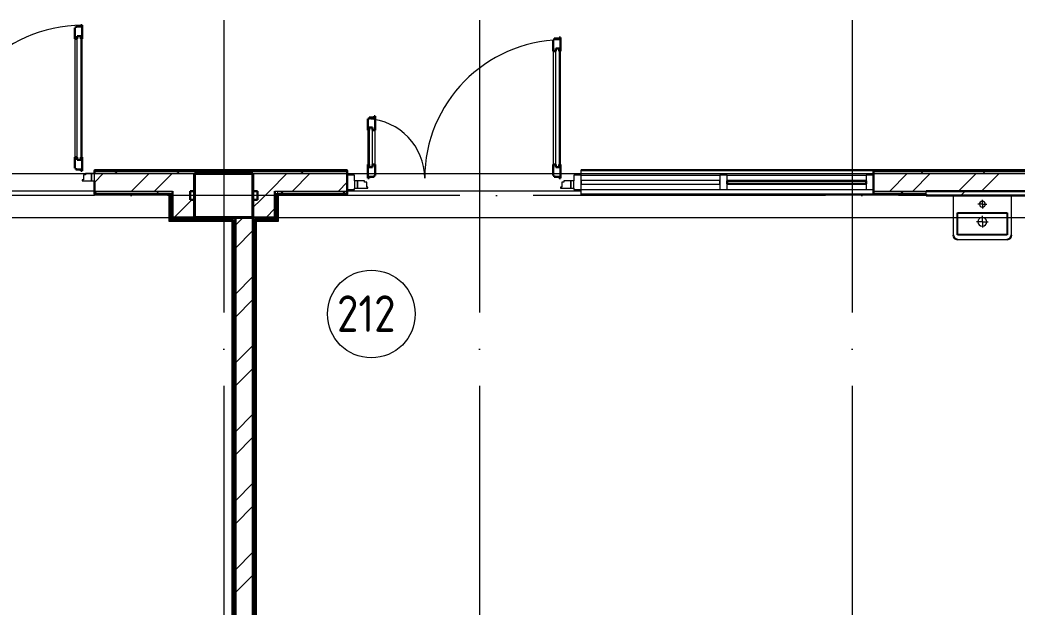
# Model space of a CAD drawing. Header units: millimetres. Extents: x -259793 to 1187961, y -549744 to 43070.
# Drawn here: x 130032 to 136853, y -15305 to -11288 of the extents above; entities that cross this region are included whole.
import ezdxf

# ---------------------------------------------------------------- set-up
doc = ezdxf.new("R2010")
doc.units = ezdxf.units.MM
doc.linetypes.add('ADSK_Линия сетки', pattern=[25, 20, -2.5, 0, -2.5])
doc.linetypes.add('ADSK_Сверху', pattern=[450, 300, -150])
for name, color, linetype, lineweight in [('Витраж', 7, 'Continuous', 9), ('Двери', 252, 'Continuous', 9), ('Линии', 7, 'Continuous', 9), ('Марки помещений', 252, 'Continuous', 20), ('Несущие колонны', 252, 'Continuous', 18), ('Ограждение', 252, 'Continuous', 9), ('Оси', 252, 'Continuous', 9), ('Панели витража', 252, 'Continuous', 9), ('Стены наружные', 7, 'Continuous', 18), ('Стены разрез', 7, 'Continuous', 30), ('Стены штриховка', 7, 'Continuous', 9)]:
    doc.layers.add(name, color=color, linetype=linetype, lineweight=lineweight)
doc.layers.add('Двери открывание', color=7, linetype='Continuous', lineweight=9, true_color=0xc0c0c0)
doc.layers.add('Узлы', color=7, linetype='Continuous')
doc.styles.add('GOST Common_2', font='', dxfattribs={"width": 0.9, "height": 250})
doc.styles.get('GOST Common_2').set_extended_font_data('GOST type B')

# ---------------------------------------------------------------- blocks, each defined once
blk = doc.blocks.new('2 этаж')
at = {"layer": 'Витраж', "color": 251, "lineweight": 18, "true_color": 0x636466, "extrusion": (0, 0, -1)}
for p, q in [((132321, -12349.3), (132271, -12349.3)), ((132271, -12349.3), (132271, -12449.3)), ((132321, -12389.3), (132321, -12349.3)), ((133871, -12349.3), (133821, -12349.3)), ((133821, -12349.3), (133821, -12389.3)), ((133871, -12449.3), (133871, -12349.3)), ((134871, -12349.3), (134821, -12349.3)), ((134821, -12349.3), (134821, -12449.3)), ((134871, -12449.3), (134871, -12349.3)), ((132271, -12449.3), (132321, -12449.3)), ((132321, -12449.3), (132321, -12439.3)), ((133821, -12439.3), (133821, -12449.3)), ((133821, -12449.3), (133871, -12449.3)), ((134821, -12449.3), (134871, -12449.3))]:
    blk.add_line(p, q, dxfattribs=at)
at = {"layer": 'Витраж', "color": 251, "true_color": 0x636466}
for p, q in [((133871, -12349.3), (134821, -12349.3)), ((134871, -12349.3), (135821, -12349.3)), ((133871, -12449.3), (134821, -12449.3)), ((134871, -12449.3), (135821, -12449.3))]:
    blk.add_line(p, q, dxfattribs=at)
at = {"layer": 'Витраж', "color": 251, "lineweight": 18, "true_color": 0x636466}
for p, q in [((135871, -12349.3), (135821, -12349.3)), ((135821, -12349.3), (135821, -12449.3)), ((135871, -12449.3), (135871, -12349.3)), ((135821, -12449.3), (135871, -12449.3))]:
    blk.add_line(p, q, dxfattribs=at)
at = {"layer": 'Двери', "color": 251, "lineweight": 30, "true_color": 0x636466}
for p, q in [((130457, -11323.3), (130449, -11323.3)), ((130449, -11323.3), (130449, -11332.3)), ((130457, -11417.3), (130457, -11323.3)), ((130415, -11341.3), (130407, -11341.3)), ((130407, -11341.3), (130407, -11417.3)), ((130449, -11332.3), (130415, -11332.3)), ((130415, -11332.3), (130415, -11341.3)), ((130407, -11417.3), (130424, -11417.3)), ((130424, -11417.3), (130424, -11399.3)), ((130424, -11399.3), (130448, -11399.3)), ((130448, -11399.3), (130448, -11417.3)), ((130448, -11417.3), (130457, -11417.3)), ((133687, -11425.3), (133679, -11425.3)), ((133679, -11425.3), (133679, -11501.3)), ((133721, -11416.3), (133687, -11416.3)), ((133687, -11416.3), (133687, -11425.3)), ((133729, -11407.3), (133721, -11407.3)), ((133721, -11407.3), (133721, -11416.3)), ((133729, -11501.3), (133729, -11407.3)), ((133679, -11501.3), (133699, -11501.3)), ((133699, -11501.3), (133699, -11483.3)), ((133699, -11483.3), (133720, -11483.3)), ((133720, -11483.3), (133720, -11501.3)), ((133720, -11501.3), (133729, -11501.3)), ((132421, -11965.3), (132413, -11965.3)), ((132413, -11965.3), (132413, -12041.3)), ((132455, -11956.3), (132421, -11956.3)), ((132421, -11956.3), (132421, -11965.3)), ((132463, -11947.3), (132455, -11947.3)), ((132455, -11947.3), (132455, -11956.3)), ((132463, -12041.3), (132463, -11947.3)), ((132422, -12041.3), (132413, -12041.3)), ((132422, -12023.3), (132422, -12041.3)), ((132443, -12023.3), (132422, -12023.3)), ((132443, -12041.3), (132443, -12023.3)), ((132463, -12041.3), (132443, -12041.3)), ((130407, -12227.3), (130407, -12303.3)), ((130407, -12227.3), (130424, -12227.3)), ((130424, -12227.3), (130424, -12245.3)), ((130424, -12245.3), (130448, -12245.3)), ((130448, -12227.3), (130457, -12227.3)), ((130448, -12245.3), (130448, -12227.3)), ((130457, -12321.3), (130457, -12227.3)), ((132413, -12277.3), (132413, -12371.3)), ((132422, -12277.3), (132413, -12277.3)), ((132422, -12295.3), (132422, -12277.3)), ((132443, -12277.3), (132443, -12295.3)), ((132463, -12277.3), (132443, -12277.3)), ((132463, -12353.3), (132463, -12277.3)), ((133679, -12277.3), (133679, -12353.3)), ((133679, -12277.3), (133699, -12277.3)), ((133699, -12277.3), (133699, -12295.3)), ((133720, -12277.3), (133729, -12277.3)), ((133720, -12295.3), (133720, -12277.3)), ((133729, -12371.3), (133729, -12277.3)), ((130407, -12303.3), (130415, -12303.3)), ((130415, -12303.3), (130415, -12312.3)), ((130415, -12312.3), (130449, -12312.3)), ((130449, -12312.3), (130449, -12321.3)), ((130449, -12321.3), (130457, -12321.3)), ((132443, -12295.3), (132422, -12295.3)), ((133699, -12295.3), (133720, -12295.3)), ((132413, -12371.3), (132421, -12371.3)), ((132421, -12371.3), (132421, -12362.3)), ((132421, -12362.3), (132455, -12362.3)), ((132455, -12362.3), (132455, -12353.3)), ((132455, -12353.3), (132463, -12353.3)), ((133679, -12353.3), (133687, -12353.3)), ((133687, -12353.3), (133687, -12362.3)), ((133687, -12362.3), (133721, -12362.3)), ((133721, -12362.3), (133721, -12371.3)), ((133721, -12371.3), (133729, -12371.3))]:
    blk.add_line(p, q, dxfattribs=at)
at = {"layer": 'Двери', "color": 251, "true_color": 0x636466}
for p, q in [((130407, -11417.3), (130407, -12227.3)), ((130424, -12245.3), (130424, -11399.3)), ((130424, -11399.3), (130448, -11399.3)), ((130448, -11399.3), (130448, -12245.3)), ((130457, -12227.3), (130457, -11417.3)), ((133679, -11501.3), (133679, -12277.3)), ((133699, -12295.3), (133699, -11483.3)), ((133699, -11483.3), (133720, -11483.3)), ((133720, -11483.3), (133720, -12295.3)), ((133729, -12277.3), (133729, -11501.3)), ((132413, -12041.3), (132413, -12277.3)), ((132422, -12023.3), (132422, -12295.3)), ((132443, -12023.3), (132422, -12023.3)), ((132443, -12295.3), (132443, -12023.3)), ((132463, -12277.3), (132463, -12041.3)), ((130448, -12245.3), (130424, -12245.3)), ((130480, -12339.3), (130480, -12347.3)), ((130521, -12339.3), (130480, -12339.3)), ((130541, -12339.3), (130521, -12339.3)), ((130521, -12339.3), (130521, -12389.3)), ((130521, -12389.3), (130521, -12339.3)), ((130541, -12389.3), (130541, -12339.3)), ((132422, -12295.3), (132443, -12295.3)), ((133720, -12295.3), (133699, -12295.3)), ((130466, -12381.3), (130457, -12381.3)), ((130457, -12381.3), (130457, -12389.3)), ((130457, -12389.3), (130521, -12389.3)), ((130480, -12347.3), (130466, -12347.3)), ((130466, -12347.3), (130466, -12381.3)), ((130521, -12389.3), (130541, -12389.3)), ((132321, -12389.3), (132321, -12439.3)), ((132341, -12389.3), (132321, -12389.3)), ((132341, -12439.3), (132341, -12389.3)), ((132390, -12389.3), (132341, -12389.3)), ((132341, -12389.3), (132341, -12439.3)), ((132390, -12397.3), (132390, -12389.3)), ((132404, -12397.3), (132390, -12397.3)), ((132404, -12431.3), (132404, -12397.3)), ((133752, -12397.3), (133738, -12397.3)), ((133738, -12397.3), (133738, -12431.3)), ((133752, -12389.3), (133752, -12397.3)), ((133801, -12389.3), (133752, -12389.3)), ((133821, -12389.3), (133801, -12389.3)), ((133801, -12389.3), (133801, -12439.3)), ((133801, -12439.3), (133801, -12389.3)), ((133821, -12439.3), (133821, -12389.3)), ((132321, -12439.3), (132341, -12439.3)), ((132341, -12439.3), (132413, -12439.3)), ((132413, -12431.3), (132404, -12431.3)), ((132413, -12439.3), (132413, -12431.3)), ((133738, -12431.3), (133729, -12431.3)), ((133729, -12431.3), (133729, -12439.3)), ((133729, -12439.3), (133801, -12439.3)), ((133801, -12439.3), (133821, -12439.3))]:
    blk.add_line(p, q, dxfattribs=at)
at = {"layer": 'Двери открывание', "color": 251, "true_color": 0x636466}
for centre, radius, start, end in [((130475, -12321.3), 998, 91.03345, 180), ((133747, -12371.3), 946, 91.09026, 180), ((132395, -12371.3), 406, 0, 87.45896)]:
    blk.add_arc(centre, radius, start, end, dxfattribs=at)
at = {"layer": 'Линии', "color": 251, "linetype": 'ADSK_Сверху', "ltscale": 100, "true_color": 0x636466}
for p, q in [((117871, -12339.3), (151081, -12339.3)), ((117871, -12639.3), (151081, -12639.3))]:
    blk.add_line(p, q, dxfattribs=at)
at = {"layer": 'Марки помещений', "color": 251, "true_color": 0x636466}
blk.add_circle((132435.8, -13300.1), 300, dxfattribs=at)
at = {"layer": 'Несущие колонны', "color": 251, "lineweight": 40, "true_color": 0x636466}
for p, q in [((131226, -12339.3), (131626, -12339.3)), ((131226, -12639.3), (131226, -12339.3)), ((131626, -12339.3), (131226, -12339.3)), ((131626, -12339.3), (131626, -12639.3)), ((131226, -12459.3), (131226, -12639.3)), ((131626, -12639.3), (131626, -12459.3)), ((131626, -12639.3), (131226, -12639.3)), ((131226, -12639.3), (131626, -12639.3))]:
    blk.add_line(p, q, dxfattribs=at)
at = {"layer": 'Несущие колонны', "color": 251, "true_color": 0x636466}
for p, q in [((131226, -12339.3), (131226, -12459.3)), ((131626, -12459.3), (131626, -12339.3))]:
    blk.add_line(p, q, dxfattribs=at)
at = {"layer": 'Ограждение', "color": 251, "true_color": 0x636466}
for p, q in [((130541, -12319.3), (130541, -12314.3)), ((132271, -12314.3), (130541, -12314.3)), ((132271, -12314.3), (132271, -12319.3)), ((133871, -12319.3), (133871, -12314.3)), ((139971, -12314.3), (133871, -12314.3)), ((130541, -12484.3), (130541, -12479.3)), ((131051, -12484.3), (131056, -12479.3)), ((131796, -12479.3), (131801, -12484.3)), ((132271, -12479.3), (132271, -12484.3)), ((133871, -12484.3), (133871, -12479.3)), ((130541, -12484.3), (131051, -12484.3)), ((131051, -12484.3), (131051, -12664.3)), ((131801, -12484.3), (132271, -12484.3)), ((131801, -12664.3), (131801, -12484.3)), ((133871, -12484.3), (136231, -12484.3)), ((131051, -12664.3), (131056, -12659.3)), ((131051, -12664.3), (131481, -12664.3)), ((131486, -12659.3), (131481, -12664.3)), ((131481, -12664.3), (131481, -18454.3)), ((131651, -12664.3), (131646, -12659.3)), ((131651, -18454.3), (131651, -12664.3)), ((131651, -12664.3), (131801, -12664.3)), ((131801, -12664.3), (131796, -12659.3))]:
    blk.add_line(p, q, dxfattribs=at)
at = {"layer": 'Оси', "color": 251, "linetype": 'ADSK_Линия сетки', "ltscale": 100, "true_color": 0x636466}
for p, q in [((131426, 33711.4), (131426, -32265.4)), ((133176, 33711.4), (133176, -32265.4)), ((135726, 33711.4), (135726, -32265.4)), ((170543.3, -12489.3), (93565.9, -12489.3))]:
    blk.add_line(p, q, dxfattribs=at)
at = {"layer": 'Панели витража', "color": 251, "lineweight": 18, "true_color": 0x636466}
for p, q in [((134821, -12386.8), (133871, -12386.8)), ((133871, -12386.8), (133871, -12411.8)), ((133871, -12411.8), (134821, -12411.8)), ((134821, -12411.8), (134821, -12386.8))]:
    blk.add_line(p, q, dxfattribs=at)
at = {"layer": 'Стены наружные', "color": 251, "true_color": 0x636466}
for p, q in [((129472, -12339.3), (130480, -12339.3)), ((131226, -12459.3), (131226, -12339.3)), ((131626, -12339.3), (131626, -12459.3)), ((132271, -12339.3), (132413, -12339.3)), ((132463, -12339.3), (133679, -12339.3)), ((133729, -12339.3), (133871, -12339.3)), ((133871, -12349.3), (133871, -12319.3)), ((133871, -12319.3), (135871, -12319.3)), ((130541, -12459.3), (129411, -12459.3)), ((133871, -12459.3), (132271, -12459.3)), ((133871, -12479.3), (133871, -12449.3)), ((135871, -12479.3), (133871, -12479.3))]:
    blk.add_line(p, q, dxfattribs=at)
at = {"layer": 'Стены наружные', "color": 251, "lineweight": 30, "true_color": 0x636466}
for p, q in [((130541, -12319.3), (130541, -12339.3)), ((132271, -12319.3), (130541, -12319.3)), ((131226, -12339.3), (131626, -12339.3)), ((132271, -12479.3), (132271, -12319.3)), ((135871, -12319.3), (135871, -12479.3)), ((139941, -12319.3), (135871, -12319.3)), ((130541, -12389.3), (130541, -12479.3)), ((130541, -12479.3), (131056, -12479.3)), ((131056, -12479.3), (131056, -12659.3)), ((131061, -12474.3), (131061, -12654.3)), ((131076, -12459.3), (131076, -12639.3)), ((131196, -12459.3), (131226, -12459.3)), ((131196, -12519.3), (131196, -12459.3)), ((131626, -12459.3), (131656, -12459.3)), ((131656, -12459.3), (131656, -12519.3)), ((131776, -12639.3), (131776, -12459.3)), ((131791, -12474.3), (131796, -12474.3)), ((131791, -12654.3), (131791, -12474.3)), ((131796, -12659.3), (131796, -12479.3)), ((131796, -12479.3), (132271, -12479.3)), ((135871, -12479.3), (136231, -12479.3)), ((136231, -12459.3), (137006, -12459.3)), ((136231, -12479.3), (136231, -12489.3)), ((131226, -12519.3), (131196, -12519.3)), ((131226, -12639.3), (131226, -12519.3)), ((131626, -12519.3), (131626, -18464.3)), ((131656, -12519.3), (131626, -12519.3)), ((136231, -12489.3), (136986, -12489.3)), ((131056, -12659.3), (131486, -12659.3)), ((131061, -12654.3), (131491, -12654.3)), ((131076, -12639.3), (131626, -12639.3)), ((131486, -12659.3), (131486, -18454.3)), ((131491, -12654.3), (131491, -18459.3)), ((131506, -18464.3), (131506, -12639.3)), ((131776, -12639.3), (131626, -12639.3)), ((131641, -18459.3), (131641, -12654.3)), ((131641, -12654.3), (131791, -12654.3)), ((131646, -18454.3), (131646, -12659.3)), ((131646, -12659.3), (131796, -12659.3))]:
    blk.add_line(p, q, dxfattribs=at)
at = {"layer": 'Стены наружные', "color": 251, "linetype": 'Continuous', "lineweight": 9, "true_color": 0x636466}
for p, q in [((130541, -12399.8), (130601.6, -12339.3)), ((130552.4, -12324.3), (130557.4, -12319.3)), ((130623.1, -12324.3), (130628.1, -12319.3)), ((130678.9, -12339.3), (130693.9, -12324.3)), ((130693.9, -12324.3), (130698.9, -12319.3)), ((130764.6, -12324.3), (130769.6, -12319.3)), ((130795.9, -12459.3), (130915.9, -12339.3)), ((130835.3, -12324.3), (130840.3, -12319.3)), ((130906, -12324.3), (130911, -12319.3)), ((130953.1, -12459.3), (131073.1, -12339.3)), ((130976.7, -12324.3), (130981.7, -12319.3)), ((131047.4, -12324.3), (131052.4, -12319.3)), ((131103.1, -12339.3), (131118.1, -12324.3)), ((131118.1, -12324.3), (131123.1, -12319.3)), ((131188.8, -12324.3), (131193.8, -12319.3)), ((131259.5, -12324.3), (131264.5, -12319.3)), ((131330.2, -12324.3), (131335.2, -12319.3)), ((131401, -12324.3), (131406, -12319.3)), ((131471.7, -12324.3), (131476.7, -12319.3)), ((131527.4, -12339.3), (131542.4, -12324.3)), ((131542.4, -12324.3), (131547.4, -12319.3)), ((131613.1, -12324.3), (131618.1, -12319.3)), ((131683.8, -12324.3), (131688.8, -12319.3)), ((131738.8, -12459.3), (131858.8, -12339.3)), ((131754.5, -12324.3), (131759.5, -12319.3)), ((131825.2, -12324.3), (131830.2, -12319.3)), ((131895.9, -12324.3), (131900.9, -12319.3)), ((131896, -12459.3), (132016, -12339.3)), ((131951.6, -12339.3), (131966.6, -12324.3)), ((131966.6, -12324.3), (131971.6, -12319.3)), ((132037.4, -12324.3), (132042.4, -12319.3)), ((132108.1, -12324.3), (132113.1, -12319.3)), ((132178.8, -12324.3), (132183.8, -12319.3)), ((132249.5, -12324.3), (132254.5, -12319.3)), ((135926.4, -12324.3), (135931.4, -12319.3)), ((135982, -12459.3), (136102, -12339.3)), ((135997.2, -12324.3), (136002.2, -12319.3)), ((136067.9, -12324.3), (136072.9, -12319.3)), ((136138.6, -12324.3), (136143.6, -12319.3)), ((136139.2, -12459.3), (136259.2, -12339.3)), ((136194.3, -12339.3), (136209.3, -12324.3)), ((136209.3, -12324.3), (136214.3, -12319.3)), ((136280, -12324.3), (136285, -12319.3)), ((136350.7, -12324.3), (136355.7, -12319.3)), ((136421.4, -12324.3), (136426.4, -12319.3)), ((136453.5, -12459.3), (136573.5, -12339.3)), ((136492.1, -12324.3), (136497.1, -12319.3)), ((136562.8, -12324.3), (136567.8, -12319.3)), ((136610.6, -12459.3), (136730.6, -12339.3)), ((136618.6, -12339.3), (136633.6, -12324.3)), ((136633.6, -12324.3), (136638.6, -12319.3)), ((136704.3, -12324.3), (136709.3, -12319.3)), ((136775, -12324.3), (136780, -12319.3)), ((136845.7, -12324.3), (136850.7, -12319.3)), ((132210.3, -12459.3), (132271, -12398.5)), ((130541, -12477.1), (130543.9, -12474.3)), ((130543.9, -12474.3), (130558.9, -12459.3)), ((130609.6, -12479.3), (130614.6, -12474.3)), ((130680.3, -12479.3), (130685.3, -12474.3)), ((130751, -12479.3), (130756, -12474.3)), ((130821.7, -12479.3), (130826.7, -12474.3)), ((130892.4, -12479.3), (130897.4, -12474.3)), ((130963.1, -12479.3), (130968.1, -12474.3)), ((130968.1, -12474.3), (130983.1, -12459.3)), ((131033.8, -12479.3), (131038.8, -12474.3)), ((131678.8, -12519.3), (131738.8, -12459.3)), ((131811.6, -12479.3), (131816.6, -12474.3)), ((131816.6, -12474.3), (131831.6, -12459.3)), ((131882.4, -12479.3), (131887.4, -12474.3)), ((131953.1, -12479.3), (131958.1, -12474.3)), ((132023.8, -12479.3), (132028.8, -12474.3)), ((132094.5, -12479.3), (132099.5, -12474.3)), ((132165.2, -12479.3), (132170.2, -12474.3)), ((132235.9, -12479.3), (132240.9, -12474.3)), ((132240.9, -12474.3), (132255.9, -12459.3)), ((135912.9, -12479.3), (135917.9, -12474.3)), ((135983.6, -12479.3), (135988.6, -12474.3)), ((136054.3, -12479.3), (136059.3, -12474.3)), ((136059.3, -12474.3), (136074.3, -12459.3)), ((136125, -12479.3), (136130, -12474.3)), ((136195.7, -12479.3), (136200.7, -12474.3)), ((136468.6, -12489.3), (136498.6, -12459.3)), ((131056, -12527.8), (131061, -12522.8)), ((131087.4, -12639.3), (131207.4, -12519.3)), ((131626, -12572.1), (131678.8, -12519.3)), ((131776, -12514.9), (131791, -12499.9)), ((131791, -12499.9), (131796, -12494.9)), ((131056, -12598.5), (131061, -12593.5)), ((131716, -12639.3), (131776, -12579.2)), ((131791, -12570.6), (131796, -12565.6)), ((131066, -12659.3), (131071, -12654.3)), ((131136.7, -12659.3), (131141.7, -12654.3)), ((131207.4, -12659.3), (131212.4, -12654.3)), ((131212.4, -12654.3), (131227.4, -12639.3)), ((131278.1, -12659.3), (131283.1, -12654.3)), ((131348.8, -12659.3), (131353.8, -12654.3)), ((131419.5, -12659.3), (131424.5, -12654.3)), ((131486, -12663.5), (131490.2, -12659.3)), ((131490.2, -12659.3), (131491, -12658.5)), ((131506, -12692.1), (131558.8, -12639.3)), ((131626, -12664.9), (131641, -12649.9)), ((131641, -12649.9), (131651.6, -12639.3)), ((131702.4, -12659.3), (131707.4, -12654.3)), ((131773.1, -12659.3), (131778.1, -12654.3)), ((131791, -12641.3), (131796, -12636.3)), ((131486, -12734.2), (131491, -12729.2)), ((131506, -12849.2), (131626, -12729.2)), ((131641, -12720.6), (131646, -12715.6)), ((131486, -12804.9), (131491, -12799.9)), ((131491, -12799.9), (131506, -12784.9)), ((131641, -12791.3), (131646, -12786.3)), ((131486, -12875.6), (131491, -12870.6)), ((131641, -12862), (131646, -12857)), ((131486, -12946.3), (131491, -12941.3)), ((131641, -12932.7), (131646, -12927.7)), ((131486, -13017), (131491, -13012)), ((131641, -13003.4), (131646, -12998.4)), ((131486, -13087.7), (131491, -13082.7)), ((131506, -13163.5), (131626, -13043.5)), ((131626, -13089.2), (131641, -13074.2)), ((131641, -13074.2), (131646, -13069.2)), ((131486, -13158.4), (131491, -13153.4)), ((131641, -13144.9), (131646, -13139.9)), ((131486, -13229.2), (131491, -13224.2)), ((131491, -13224.2), (131506, -13209.2)), ((131506, -13320.7), (131626, -13200.7)), ((131641, -13215.6), (131646, -13210.6)), ((131486, -13299.9), (131491, -13294.9)), ((131641, -13286.3), (131646, -13281.3)), ((131486, -13370.6), (131491, -13365.6)), ((131641, -13357), (131646, -13352)), ((131486, -13441.3), (131491, -13436.3)), ((131641, -13427.7), (131646, -13422.7)), ((131626, -13513.4), (131641, -13498.4)), ((131641, -13498.4), (131646, -13493.4)), ((131486, -13512), (131491, -13507)), ((131506, -13635), (131626, -13515)), ((131641, -13569.1), (131646, -13564.1)), ((131486, -13582.7), (131491, -13577.7)), ((131491, -13648.4), (131506, -13633.4)), ((131641, -13639.8), (131646, -13634.8)), ((131486, -13653.4), (131491, -13648.4)), ((131506, -13792.2), (131626, -13672.2)), ((131641, -13710.6), (131646, -13705.6)), ((131486, -13724.1), (131491, -13719.1)), ((131641, -13781.3), (131646, -13776.3)), ((131486, -13794.8), (131491, -13789.8)), ((131641, -13852), (131646, -13847)), ((131486, -13865.6), (131491, -13860.6)), ((131486, -13936.3), (131491, -13931.3)), ((131626, -13937.7), (131641, -13922.7)), ((131641, -13922.7), (131646, -13917.7)), ((131486, -14007), (131491, -14002)), ((131506, -14106.5), (131626, -13986.5)), ((131641, -13993.4), (131646, -13988.4)), ((131486, -14077.7), (131491, -14072.7)), ((131491, -14072.7), (131506, -14057.7)), ((131641, -14064.1), (131646, -14059.1)), ((131486, -14148.4), (131491, -14143.4)), ((131506, -14263.6), (131626, -14143.6)), ((131641, -14134.8), (131646, -14129.8)), ((131486, -14219.1), (131491, -14214.1)), ((131641, -14205.5), (131646, -14200.5)), ((131486, -14289.8), (131491, -14284.8)), ((131641, -14276.2), (131646, -14271.2)), ((131486, -14360.5), (131491, -14355.5)), ((131626, -14361.9), (131641, -14346.9)), ((131641, -14346.9), (131646, -14341.9)), ((131486, -14431.2), (131491, -14426.2)), ((131506, -14577.9), (131626, -14457.9)), ((131641, -14417.7), (131646, -14412.7)), ((131486, -14501.9), (131491, -14496.9)), ((131491, -14496.9), (131506, -14481.9)), ((131641, -14488.4), (131646, -14483.4)), ((131486, -14572.7), (131491, -14567.7)), ((131641, -14559.1), (131646, -14554.1)), ((131486, -14643.4), (131491, -14638.4)), ((131506, -14735.1), (131626, -14615.1)), ((131641, -14629.8), (131646, -14624.8)), ((131486, -14714.1), (131491, -14709.1)), ((131641, -14700.5), (131646, -14695.5)), ((131486, -14784.8), (131491, -14779.8)), ((131626, -14786.2), (131641, -14771.2)), ((131641, -14771.2), (131646, -14766.2)), ((131486, -14855.5), (131491, -14850.5)), ((131641, -14841.9), (131646, -14836.9)), ((131486, -14926.2), (131491, -14921.2)), ((131491, -14921.2), (131506, -14906.2)), ((131506, -15049.4), (131626, -14929.4)), ((131641, -14912.6), (131646, -14907.6)), ((131486, -14996.9), (131491, -14991.9)), ((131641, -14983.3), (131646, -14978.3)), ((131486, -15067.6), (131491, -15062.6)), ((131641, -15054.1), (131646, -15049.1)), ((131486, -15138.3), (131491, -15133.3)), ((131506, -15206.6), (131626, -15086.6)), ((131641, -15124.8), (131646, -15119.8)), ((131486, -15209.1), (131491, -15204.1)), ((131626, -15210.5), (131641, -15195.5)), ((131641, -15195.5), (131646, -15190.5)), ((131486, -15279.8), (131491, -15274.8)), ((131641, -15266.2), (131646, -15261.2))]:
    blk.add_line(p, q, dxfattribs=at)
at = {"layer": 'Стены разрез', "color": 251, "true_color": 0x636466}
for p, q in [((135821, -12389.3), (134871, -12389.3)), ((134871, -12389.3), (134871, -12409.3)), ((134871, -12409.3), (135821, -12409.3)), ((135821, -12409.3), (135821, -12389.3))]:
    blk.add_line(p, q, dxfattribs=at)
at = {"layer": 'Стены штриховка', "color": 251, "true_color": 0x636466}
for p, q in [((132271, -12324.3), (130541, -12324.3)), ((131226, -12339.3), (130541, -12339.3)), ((132271, -12339.3), (131626, -12339.3)), ((139941, -12324.3), (135871, -12324.3)), ((137326, -12339.3), (135871, -12339.3)), ((130541, -12459.3), (131076, -12459.3)), ((130541, -12474.3), (131061, -12474.3)), ((131776, -12459.3), (132271, -12459.3)), ((131796, -12474.3), (132271, -12474.3)), ((135871, -12459.3), (136231, -12459.3)), ((135871, -12474.3), (136231, -12474.3)), ((136231, -12479.3), (136231, -12459.3))]:
    blk.add_line(p, q, dxfattribs=at)
at = {"layer": 'Узлы', "color": 251, "lineweight": 9, "true_color": 0x636466}
for p, q in [((136416, -12489.3), (136416, -12759.3)), ((136616, -12549.3), (136586, -12549.3)), ((136616, -12549.3), (136616, -12519.3)), ((136616, -12549.3), (136616, -12579.3)), ((136616, -12549.3), (136646, -12549.3)), ((136816, -12759.3), (136816, -12489.3)), ((136616, -12669.3), (136576, -12669.3)), ((136616, -12669.3), (136616, -12629.3)), ((136616, -12669.3), (136616, -12709.3)), ((136616, -12669.3), (136656, -12669.3)), ((136446, -12789.3), (136616, -12789.3)), ((136616, -12789.3), (136786, -12789.3))]:
    blk.add_line(p, q, dxfattribs=at)
at = {"layer": 'Узлы', "color": 251, "true_color": 0x636466}
for p, q in [((136446, -12759.3), (136446, -12608.3)), ((136446, -12608.3), (136786, -12608.3)), ((136786, -12608.3), (136786, -12759.3)), ((136786, -12759.3), (136446, -12759.3))]:
    blk.add_line(p, q, dxfattribs=at)
at = {"layer": 'Узлы', "color": 251, "lineweight": 9, "true_color": 0x636466}
for centre, radius, start, end in [((136616, -12549.2), 20, 90, 180.01158), ((136616, -12549.3), 20, 180, 270), ((136616, -12549.3), 20, 0, 90), ((136616, -12549.3), 20, 270, 0), ((136616, -12669.2), 30, 90, 180.00772), ((136616, -12669.3), 30, 180, 270), ((136616, -12669.3), 30, 0, 90), ((136616, -12669.3), 30, 270, 0)]:
    blk.add_arc(centre, radius, start, end, dxfattribs=at)
at = {"layer": 'Узлы', "color": 251, "true_color": 0x636466}
for centre, start, end in [((136446, -12759.3), 180, 270), ((136786, -12759.3), 270, 0)]:
    blk.add_arc(centre, 30, start, end, dxfattribs=at)
at = {"layer": 'Марки помещений', "color": 251, "true_color": 0x636466, "style": 'GOST Common_2', "width": 0.9}
blk.add_text('212', height=250, dxfattribs=at).set_placement((132200.9, -13422.4))

msp = doc.modelspace()

# ---------------------------------------------------------------- block references
msp.add_blockref('2 этаж', (0, 0))

doc.saveas('drawing.dxf')
